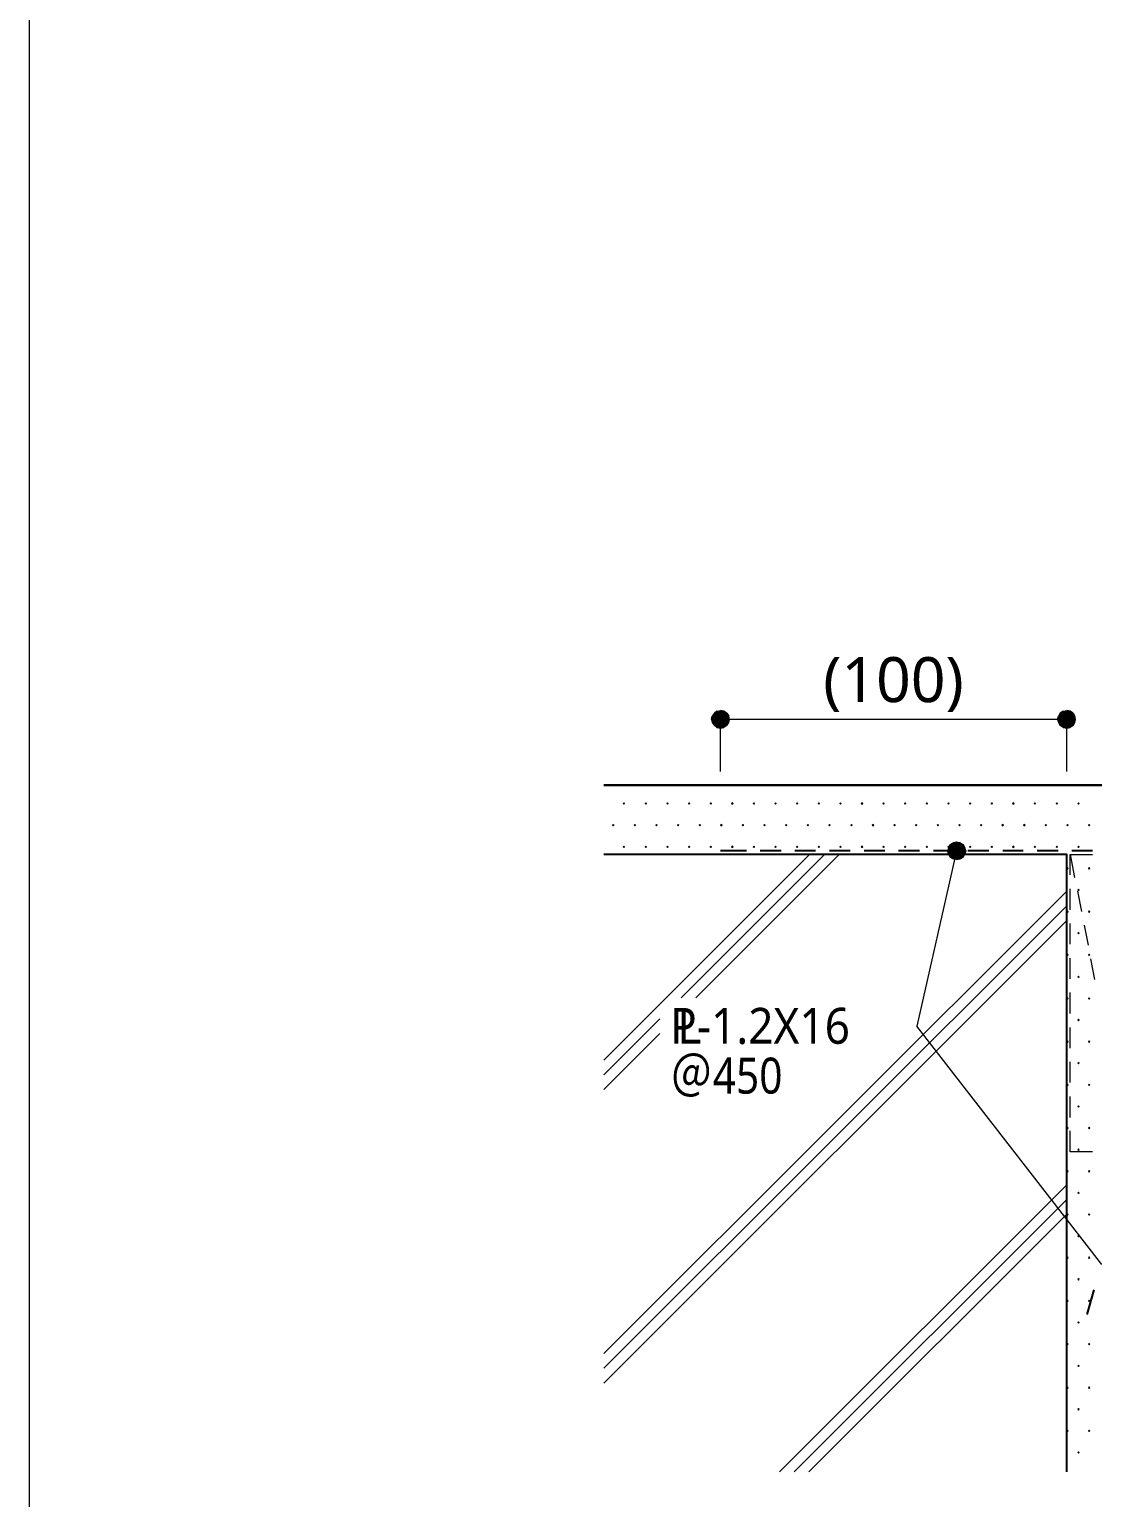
# Model space of a CAD drawing. Header units: millimetres. Extents: x 0 to 420, y 0 to 297.
# Drawn here: x 0.2 to 61.6, y 63.6 to 148.5 of the extents above; entities that cross this region are included whole.
import ezdxf
from ezdxf.enums import TextEntityAlignment as Align

# ---------------------------------------------------------------- set-up
doc = ezdxf.new("R2010")
doc.units = ezdxf.units.MM
doc.styles.add('kst32b', font='NotoSansJP-Variable.ttf')

msp = doc.modelspace()

# ---------------------------------------------------------------- hatches: boundary and pattern name
h = msp.add_hatch(color=7)
h.paths.add_polyline_path([(39.772, 108.966), (39.645, 108.797), (40.132, 108.606), (39.772, 108.966)])
h.paths.add_polyline_path([(39.645, 108.797), (40.132, 108.606), (39.603, 108.606), (39.645, 108.797)])
h.paths.add_polyline_path([(40.132, 108.606), (39.603, 108.606), (39.645, 108.416), (40.132, 108.606)])
h = msp.add_hatch(color=7)
h.paths.add_polyline_path([(40.323, 109.072), (40.132, 109.114), (40.132, 108.606), (40.323, 109.072)])
h.paths.add_polyline_path([(40.132, 109.114), (40.132, 108.606), (39.92, 109.072), (40.132, 109.114)])
h.paths.add_polyline_path([(40.132, 108.606), (39.92, 109.072), (39.772, 108.966), (40.132, 108.606)])
h = msp.add_hatch(color=7)
h.paths.add_polyline_path([(40.64, 108.606), (40.598, 108.797), (40.132, 108.606), (40.64, 108.606)])
h.paths.add_polyline_path([(40.598, 108.797), (40.132, 108.606), (40.492, 108.966), (40.598, 108.797)])
h.paths.add_polyline_path([(40.132, 108.606), (40.492, 108.966), (40.323, 109.072), (40.132, 108.606)])
h = msp.add_hatch(color=7)
h.paths.add_polyline_path([(59.754, 108.966), (59.648, 108.797), (60.135, 108.606), (59.754, 108.966)])
h.paths.add_polyline_path([(59.648, 108.797), (60.135, 108.606), (59.605, 108.606), (59.648, 108.797)])
h.paths.add_polyline_path([(60.135, 108.606), (59.605, 108.606), (59.648, 108.416), (60.135, 108.606)])
h = msp.add_hatch(color=7)
h.paths.add_polyline_path([(60.325, 109.072), (60.135, 109.114), (60.135, 108.606), (60.325, 109.072)])
h.paths.add_polyline_path([(60.135, 109.114), (60.135, 108.606), (59.923, 109.072), (60.135, 109.114)])
h.paths.add_polyline_path([(60.135, 108.606), (59.923, 109.072), (59.754, 108.966), (60.135, 108.606)])
h = msp.add_hatch(color=7)
h.paths.add_polyline_path([(60.643, 108.606), (60.6, 108.797), (60.135, 108.606), (60.643, 108.606)])
h.paths.add_polyline_path([(60.6, 108.797), (60.135, 108.606), (60.494, 108.966), (60.6, 108.797)])
h.paths.add_polyline_path([(60.135, 108.606), (60.494, 108.966), (60.325, 109.072), (60.135, 108.606)])
h = msp.add_hatch(color=7)
h.paths.add_polyline_path([(39.645, 108.416), (39.772, 108.246), (40.132, 108.606), (39.645, 108.416)])
h.paths.add_polyline_path([(39.772, 108.246), (40.132, 108.606), (39.92, 108.14), (39.772, 108.246)])
h.paths.add_polyline_path([(40.132, 108.606), (39.92, 108.14), (40.132, 108.098), (40.132, 108.606)])
h = msp.add_hatch(color=7)
h.paths.add_polyline_path([(40.132, 108.098), (40.323, 108.14), (40.132, 108.606), (40.132, 108.098)])
h.paths.add_polyline_path([(40.323, 108.14), (40.132, 108.606), (40.492, 108.246), (40.323, 108.14)])
h.paths.add_polyline_path([(40.132, 108.606), (40.492, 108.246), (40.598, 108.416), (40.132, 108.606)])
for points in [[(40.598, 108.416), (40.64, 108.606), (40.132, 108.606), (40.598, 108.416)], [(60.6, 108.416), (60.643, 108.606), (60.135, 108.606), (60.6, 108.416)], [(34.544, 103.78), (34.523, 103.759), (34.502, 103.738), (34.523, 103.717), (34.544, 103.696), (34.565, 103.717), (34.586, 103.738), (34.565, 103.759), (34.544, 103.78)], [(35.814, 103.78), (35.793, 103.759), (35.772, 103.738), (35.793, 103.717), (35.814, 103.696), (35.835, 103.717), (35.856, 103.738), (35.835, 103.759), (35.814, 103.78)], [(37.063, 103.78), (37.042, 103.759), (37.021, 103.738), (37.042, 103.717), (37.063, 103.696), (37.084, 103.717), (37.105, 103.738), (37.084, 103.759), (37.063, 103.78)], [(38.312, 103.78), (38.291, 103.759), (38.269, 103.738), (38.291, 103.717), (38.312, 103.696), (38.333, 103.717), (38.354, 103.738), (38.333, 103.759), (38.312, 103.78)], [(39.561, 103.78), (39.539, 103.759), (39.518, 103.738), (39.539, 103.717), (39.561, 103.696), (39.582, 103.717), (39.603, 103.738), (39.582, 103.759), (39.561, 103.78)], [(40.809, 103.78), (40.788, 103.759), (40.767, 103.738), (40.788, 103.717), (40.809, 103.696), (40.83, 103.717), (40.852, 103.738), (40.83, 103.759), (40.809, 103.78)], [(42.058, 103.78), (42.037, 103.759), (42.016, 103.738), (42.037, 103.717), (42.058, 103.696), (42.079, 103.717), (42.1, 103.738), (42.079, 103.759), (42.058, 103.78)], [(43.307, 103.78), (43.286, 103.759), (43.265, 103.738), (43.286, 103.717), (43.307, 103.696), (43.328, 103.717), (43.349, 103.738), (43.328, 103.759), (43.307, 103.78)], [(44.556, 103.78), (44.535, 103.759), (44.514, 103.738), (44.535, 103.717), (44.556, 103.696), (44.577, 103.717), (44.598, 103.738), (44.577, 103.759), (44.556, 103.78)], [(45.805, 103.78), (45.784, 103.759), (45.762, 103.738), (45.784, 103.717), (45.805, 103.696), (45.826, 103.717), (45.847, 103.738), (45.826, 103.759), (45.805, 103.78)], [(47.054, 103.78), (47.032, 103.759), (47.011, 103.738), (47.032, 103.717), (47.054, 103.696), (47.075, 103.717), (47.096, 103.738), (47.075, 103.759), (47.054, 103.78)], [(48.302, 103.78), (48.281, 103.759), (48.26, 103.738), (48.281, 103.717), (48.302, 103.696), (48.323, 103.717), (48.345, 103.738), (48.323, 103.759), (48.302, 103.78)], [(49.551, 103.78), (49.53, 103.759), (49.509, 103.738), (49.53, 103.717), (49.551, 103.696), (49.572, 103.717), (49.594, 103.738), (49.572, 103.759), (49.551, 103.78)], [(50.8, 103.78), (50.779, 103.759), (50.758, 103.738), (50.779, 103.717), (50.8, 103.696), (50.821, 103.717), (50.842, 103.738), (50.821, 103.759), (50.8, 103.78)], [(52.049, 103.78), (52.028, 103.759), (52.007, 103.738), (52.028, 103.717), (52.049, 103.696), (52.07, 103.717), (52.091, 103.738), (52.07, 103.759), (52.049, 103.78)], [(53.298, 103.78), (53.277, 103.759), (53.255, 103.738), (53.277, 103.717), (53.298, 103.696), (53.319, 103.717), (53.34, 103.738), (53.319, 103.759), (53.298, 103.78)], [(54.546, 103.78), (54.525, 103.759), (54.504, 103.738), (54.525, 103.717), (54.546, 103.696), (54.568, 103.717), (54.589, 103.738), (54.568, 103.759), (54.546, 103.78)], [(55.795, 103.78), (55.774, 103.759), (55.753, 103.738), (55.774, 103.717), (55.795, 103.696), (55.816, 103.717), (55.838, 103.738), (55.816, 103.759), (55.795, 103.78)], [(57.044, 103.78), (57.023, 103.759), (57.002, 103.738), (57.023, 103.717), (57.044, 103.696), (57.065, 103.717), (57.087, 103.738), (57.065, 103.759), (57.044, 103.78)], [(58.293, 103.78), (58.272, 103.759), (58.251, 103.738), (58.272, 103.717), (58.293, 103.696), (58.314, 103.717), (58.335, 103.738), (58.314, 103.759), (58.293, 103.78)], [(59.563, 103.78), (59.542, 103.759), (59.521, 103.738), (59.542, 103.717), (59.563, 103.696), (59.584, 103.717), (59.605, 103.738), (59.584, 103.759), (59.563, 103.78)], [(60.812, 103.78), (60.791, 103.759), (60.77, 103.738), (60.791, 103.717), (60.812, 103.696), (60.833, 103.717), (60.854, 103.738), (60.833, 103.759), (60.812, 103.78)], [(33.93, 102.531), (33.909, 102.51), (33.888, 102.489), (33.909, 102.468), (33.93, 102.447), (33.951, 102.468), (33.973, 102.489), (33.951, 102.51), (33.93, 102.531)], [(35.179, 102.531), (35.158, 102.51), (35.137, 102.489), (35.158, 102.468), (35.179, 102.447), (35.2, 102.468), (35.221, 102.489), (35.2, 102.51), (35.179, 102.531)], [(36.428, 102.531), (36.407, 102.51), (36.386, 102.489), (36.407, 102.468), (36.428, 102.447), (36.449, 102.468), (36.47, 102.489), (36.449, 102.51), (36.428, 102.531)], [(37.677, 102.531), (37.655, 102.51), (37.634, 102.489), (37.655, 102.468), (37.677, 102.447), (37.698, 102.468), (37.719, 102.489), (37.698, 102.51), (37.677, 102.531)], [(38.925, 102.531), (38.904, 102.51), (38.883, 102.489), (38.904, 102.468), (38.925, 102.447), (38.947, 102.468), (38.968, 102.489), (38.947, 102.51), (38.925, 102.531)], [(40.174, 102.531), (40.153, 102.51), (40.132, 102.489), (40.153, 102.468), (40.174, 102.447), (40.196, 102.468), (40.217, 102.489), (40.196, 102.51), (40.174, 102.531)], [(41.423, 102.531), (41.402, 102.51), (41.381, 102.489), (41.402, 102.468), (41.423, 102.447), (41.444, 102.468), (41.466, 102.489), (41.444, 102.51), (41.423, 102.531)], [(42.672, 102.531), (42.651, 102.51), (42.63, 102.489), (42.651, 102.468), (42.672, 102.447), (42.693, 102.468), (42.714, 102.489), (42.693, 102.51), (42.672, 102.531)], [(43.921, 102.531), (43.9, 102.51), (43.879, 102.489), (43.9, 102.468), (43.921, 102.447), (43.942, 102.468), (43.963, 102.489), (43.942, 102.51), (43.921, 102.531)], [(45.17, 102.531), (45.148, 102.51), (45.127, 102.489), (45.148, 102.468), (45.17, 102.447), (45.191, 102.468), (45.212, 102.489), (45.191, 102.51), (45.17, 102.531)], [(46.419, 102.531), (46.397, 102.51), (46.376, 102.489), (46.397, 102.468), (46.419, 102.447), (46.44, 102.468), (46.461, 102.489), (46.44, 102.51), (46.419, 102.531)], [(47.689, 102.531), (47.667, 102.51), (47.646, 102.489), (47.667, 102.468), (47.689, 102.447), (47.71, 102.468), (47.731, 102.489), (47.71, 102.51), (47.689, 102.531)], [(48.937, 102.531), (48.916, 102.51), (48.895, 102.489), (48.916, 102.468), (48.937, 102.447), (48.959, 102.468), (48.98, 102.489), (48.959, 102.51), (48.937, 102.531)], [(50.186, 102.531), (50.165, 102.51), (50.144, 102.489), (50.165, 102.468), (50.186, 102.447), (50.207, 102.468), (50.229, 102.489), (50.207, 102.51), (50.186, 102.531)], [(51.435, 102.531), (51.414, 102.51), (51.393, 102.489), (51.414, 102.468), (51.435, 102.447), (51.456, 102.468), (51.477, 102.489), (51.456, 102.51), (51.435, 102.531)], [(52.684, 102.531), (52.663, 102.51), (52.641, 102.489), (52.663, 102.468), (52.684, 102.447), (52.705, 102.468), (52.726, 102.489), (52.705, 102.51), (52.684, 102.531)], [(53.933, 102.531), (53.912, 102.51), (53.89, 102.489), (53.912, 102.468), (53.933, 102.447), (53.954, 102.468), (53.975, 102.489), (53.954, 102.51), (53.933, 102.531)], [(55.182, 102.531), (55.16, 102.51), (55.139, 102.489), (55.16, 102.468), (55.182, 102.447), (55.203, 102.468), (55.224, 102.489), (55.203, 102.51), (55.182, 102.531)], [(56.43, 102.531), (56.409, 102.51), (56.388, 102.489), (56.409, 102.468), (56.43, 102.447), (56.452, 102.468), (56.473, 102.489), (56.452, 102.51), (56.43, 102.531)], [(57.679, 102.531), (57.658, 102.51), (57.637, 102.489), (57.658, 102.468), (57.679, 102.447), (57.7, 102.468), (57.721, 102.489), (57.7, 102.51), (57.679, 102.531)], [(58.928, 102.531), (58.907, 102.51), (58.886, 102.489), (58.907, 102.468), (58.928, 102.447), (58.949, 102.468), (58.97, 102.489), (58.949, 102.51), (58.928, 102.531)], [(60.177, 102.531), (60.156, 102.51), (60.135, 102.489), (60.156, 102.468), (60.177, 102.447), (60.198, 102.468), (60.219, 102.489), (60.198, 102.51), (60.177, 102.531)], [(61.426, 102.531), (61.404, 102.51), (61.383, 102.489), (61.404, 102.468), (61.426, 102.447), (61.447, 102.468), (61.468, 102.489), (61.447, 102.51), (61.426, 102.531)], [(34.544, 101.282), (34.523, 101.261), (34.502, 101.24), (34.523, 101.219), (34.544, 101.198), (34.565, 101.219), (34.586, 101.24), (34.565, 101.261), (34.544, 101.282)], [(35.814, 101.282), (35.793, 101.261), (35.772, 101.24), (35.793, 101.219), (35.814, 101.198), (35.835, 101.219), (35.856, 101.24), (35.835, 101.261), (35.814, 101.282)], [(37.063, 101.282), (37.042, 101.261), (37.021, 101.24), (37.042, 101.219), (37.063, 101.198), (37.084, 101.219), (37.105, 101.24), (37.084, 101.261), (37.063, 101.282)], [(38.312, 101.282), (38.291, 101.261), (38.269, 101.24), (38.291, 101.219), (38.312, 101.198), (38.333, 101.219), (38.354, 101.24), (38.333, 101.261), (38.312, 101.282)], [(39.561, 101.282), (39.539, 101.261), (39.518, 101.24), (39.539, 101.219), (39.561, 101.198), (39.582, 101.219), (39.603, 101.24), (39.582, 101.261), (39.561, 101.282)], [(40.809, 101.282), (40.788, 101.261), (40.767, 101.24), (40.788, 101.219), (40.809, 101.198), (40.83, 101.219), (40.852, 101.24), (40.83, 101.261), (40.809, 101.282)], [(42.058, 101.282), (42.037, 101.261), (42.016, 101.24), (42.037, 101.219), (42.058, 101.198), (42.079, 101.219), (42.1, 101.24), (42.079, 101.261), (42.058, 101.282)], [(43.307, 101.282), (43.286, 101.261), (43.265, 101.24), (43.286, 101.219), (43.307, 101.198), (43.328, 101.219), (43.349, 101.24), (43.328, 101.261), (43.307, 101.282)], [(44.556, 101.282), (44.535, 101.261), (44.514, 101.24), (44.535, 101.219), (44.556, 101.198), (44.577, 101.219), (44.598, 101.24), (44.577, 101.261), (44.556, 101.282)], [(45.805, 101.282), (45.784, 101.261), (45.762, 101.24), (45.784, 101.219), (45.805, 101.198), (45.826, 101.219), (45.847, 101.24), (45.826, 101.261), (45.805, 101.282)], [(47.054, 101.282), (47.032, 101.261), (47.011, 101.24), (47.032, 101.219), (47.054, 101.198), (47.075, 101.219), (47.096, 101.24), (47.075, 101.261), (47.054, 101.282)], [(48.302, 101.282), (48.281, 101.261), (48.26, 101.24), (48.281, 101.219), (48.302, 101.198), (48.323, 101.219), (48.345, 101.24), (48.323, 101.261), (48.302, 101.282)], [(49.551, 101.282), (49.53, 101.261), (49.509, 101.24), (49.53, 101.219), (49.551, 101.198), (49.572, 101.219), (49.594, 101.24), (49.572, 101.261), (49.551, 101.282)], [(50.8, 101.282), (50.779, 101.261), (50.758, 101.24), (50.779, 101.219), (50.8, 101.198), (50.821, 101.219), (50.842, 101.24), (50.821, 101.261), (50.8, 101.282)], [(52.049, 101.282), (52.028, 101.261), (52.007, 101.24), (52.028, 101.219), (52.049, 101.198), (52.07, 101.219), (52.091, 101.24), (52.07, 101.261), (52.049, 101.282)], [(53.298, 101.282), (53.277, 101.261), (53.255, 101.24), (53.277, 101.219), (53.298, 101.198), (53.319, 101.219), (53.34, 101.24), (53.319, 101.261), (53.298, 101.282)], [(53.975, 100.542), (54.144, 100.647), (53.763, 101.007), (53.975, 100.542)], [(54.546, 101.282), (54.525, 101.261), (54.504, 101.24), (54.525, 101.219), (54.546, 101.198), (54.568, 101.219), (54.589, 101.24), (54.568, 101.261), (54.546, 101.282)], [(55.795, 101.282), (55.774, 101.261), (55.753, 101.24), (55.774, 101.219), (55.795, 101.198), (55.816, 101.219), (55.838, 101.24), (55.816, 101.261), (55.795, 101.282)], [(57.044, 101.282), (57.023, 101.261), (57.002, 101.24), (57.023, 101.219), (57.044, 101.198), (57.065, 101.219), (57.087, 101.24), (57.065, 101.261), (57.044, 101.282)], [(58.293, 101.282), (58.272, 101.261), (58.251, 101.24), (58.272, 101.219), (58.293, 101.198), (58.314, 101.219), (58.335, 101.24), (58.314, 101.261), (58.293, 101.282)], [(59.563, 101.282), (59.542, 101.261), (59.521, 101.24), (59.542, 101.219), (59.563, 101.198), (59.584, 101.219), (59.605, 101.24), (59.584, 101.261), (59.563, 101.282)], [(60.812, 101.282), (60.791, 101.261), (60.77, 101.24), (60.791, 101.219), (60.812, 101.198), (60.833, 101.219), (60.854, 101.24), (60.833, 101.261), (60.812, 101.282)], [(60.177, 100.034), (60.156, 100.012), (60.135, 99.991), (60.156, 99.97), (60.177, 99.949), (60.198, 99.97), (60.219, 99.991), (60.198, 100.012), (60.177, 100.034)], [(61.426, 100.034), (61.404, 100.012), (61.383, 99.991), (61.404, 99.97), (61.426, 99.949), (61.447, 99.97), (61.468, 99.991), (61.447, 100.012), (61.426, 100.034)], [(60.812, 98.785), (60.791, 98.764), (60.77, 98.743), (60.791, 98.721), (60.812, 98.7), (60.833, 98.721), (60.854, 98.743), (60.833, 98.764), (60.812, 98.785)], [(60.177, 97.536), (60.156, 97.515), (60.135, 97.494), (60.156, 97.472), (60.177, 97.451), (60.198, 97.472), (60.219, 97.494), (60.198, 97.515), (60.177, 97.536)], [(61.426, 97.536), (61.404, 97.515), (61.383, 97.494), (61.404, 97.472), (61.426, 97.451), (61.447, 97.472), (61.468, 97.494), (61.447, 97.515), (61.426, 97.536)], [(60.812, 96.287), (60.791, 96.266), (60.77, 96.245), (60.791, 96.224), (60.812, 96.202), (60.833, 96.224), (60.854, 96.245), (60.833, 96.266), (60.812, 96.287)], [(60.177, 95.038), (60.156, 95.017), (60.135, 94.996), (60.156, 94.975), (60.177, 94.954), (60.198, 94.975), (60.219, 94.996), (60.198, 95.017), (60.177, 95.038)], [(61.426, 95.038), (61.404, 95.017), (61.383, 94.996), (61.404, 94.975), (61.426, 94.954), (61.447, 94.975), (61.468, 94.996), (61.447, 95.017), (61.426, 95.038)], [(60.812, 93.768), (60.791, 93.747), (60.77, 93.726), (60.791, 93.705), (60.812, 93.684), (60.833, 93.705), (60.854, 93.726), (60.833, 93.747), (60.812, 93.768)], [(60.177, 92.52), (60.156, 92.498), (60.135, 92.477), (60.156, 92.456), (60.177, 92.435), (60.198, 92.456), (60.219, 92.477), (60.198, 92.498), (60.177, 92.52)], [(61.426, 92.52), (61.404, 92.498), (61.383, 92.477), (61.404, 92.456), (61.426, 92.435), (61.447, 92.456), (61.468, 92.477), (61.447, 92.498), (61.426, 92.52)], [(60.812, 91.271), (60.791, 91.25), (60.77, 91.228), (60.791, 91.207), (60.812, 91.186), (60.833, 91.207), (60.854, 91.228), (60.833, 91.25), (60.812, 91.271)], [(60.177, 90.022), (60.156, 90.001), (60.135, 89.979), (60.156, 89.958), (60.177, 89.937), (60.198, 89.958), (60.219, 89.979), (60.198, 90.001), (60.177, 90.022)], [(61.426, 90.022), (61.404, 90.001), (61.383, 89.979), (61.404, 89.958), (61.426, 89.937), (61.447, 89.958), (61.468, 89.979), (61.447, 90.001), (61.426, 90.022)], [(60.812, 88.773), (60.791, 88.752), (60.77, 88.731), (60.791, 88.709), (60.812, 88.688), (60.833, 88.709), (60.854, 88.731), (60.833, 88.752), (60.812, 88.773)], [(60.177, 87.524), (60.156, 87.503), (60.135, 87.482), (60.156, 87.461), (60.177, 87.439), (60.198, 87.461), (60.219, 87.482), (60.198, 87.503), (60.177, 87.524)], [(61.426, 87.524), (61.404, 87.503), (61.383, 87.482), (61.404, 87.461), (61.426, 87.439), (61.447, 87.461), (61.468, 87.482), (61.447, 87.503), (61.426, 87.524)], [(60.812, 86.275), (60.791, 86.254), (60.77, 86.233), (60.791, 86.212), (60.812, 86.191), (60.833, 86.212), (60.854, 86.233), (60.833, 86.254), (60.812, 86.275)], [(60.177, 85.027), (60.156, 85.005), (60.135, 84.984), (60.156, 84.963), (60.177, 84.942), (60.198, 84.963), (60.219, 84.984), (60.198, 85.005), (60.177, 85.027)], [(61.426, 85.027), (61.404, 85.005), (61.383, 84.984), (61.404, 84.963), (61.426, 84.942), (61.447, 84.963), (61.468, 84.984), (61.447, 85.005), (61.426, 85.027)], [(60.812, 83.778), (60.791, 83.756), (60.77, 83.735), (60.791, 83.714), (60.812, 83.693), (60.833, 83.714), (60.854, 83.735), (60.833, 83.756), (60.812, 83.778)], [(60.177, 82.529), (60.156, 82.508), (60.135, 82.487), (60.156, 82.465), (60.177, 82.444), (60.198, 82.465), (60.219, 82.487), (60.198, 82.508), (60.177, 82.529)], [(61.426, 82.529), (61.404, 82.508), (61.383, 82.487), (61.404, 82.465), (61.426, 82.444), (61.447, 82.465), (61.468, 82.487), (61.447, 82.508), (61.426, 82.529)], [(60.812, 81.28), (60.791, 81.259), (60.77, 81.238), (60.791, 81.216), (60.812, 81.195), (60.833, 81.216), (60.854, 81.238), (60.833, 81.259), (60.812, 81.28)], [(60.177, 80.031), (60.156, 80.01), (60.135, 79.989), (60.156, 79.968), (60.177, 79.946), (60.198, 79.968), (60.219, 79.989), (60.198, 80.01), (60.177, 80.031)], [(61.426, 80.031), (61.404, 80.01), (61.383, 79.989), (61.404, 79.968), (61.426, 79.946), (61.447, 79.968), (61.468, 79.989), (61.447, 80.01), (61.426, 80.031)], [(60.812, 78.782), (60.791, 78.761), (60.77, 78.74), (60.791, 78.719), (60.812, 78.698), (60.833, 78.719), (60.854, 78.74), (60.833, 78.761), (60.812, 78.782)], [(60.177, 77.534), (60.156, 77.512), (60.135, 77.491), (60.156, 77.47), (60.177, 77.449), (60.198, 77.47), (60.219, 77.491), (60.198, 77.512), (60.177, 77.534)], [(61.426, 77.534), (61.404, 77.512), (61.383, 77.491), (61.404, 77.47), (61.426, 77.449), (61.447, 77.47), (61.468, 77.491), (61.447, 77.512), (61.426, 77.534)], [(60.812, 76.285), (60.791, 76.263), (60.77, 76.242), (60.791, 76.221), (60.812, 76.2), (60.833, 76.221), (60.854, 76.242), (60.833, 76.263), (60.812, 76.285)], [(60.177, 75.036), (60.156, 75.015), (60.135, 74.994), (60.156, 74.972), (60.177, 74.951), (60.198, 74.972), (60.219, 74.994), (60.198, 75.015), (60.177, 75.036)], [(61.426, 75.036), (61.404, 75.015), (61.383, 74.994), (61.404, 74.972), (61.426, 74.951), (61.447, 74.972), (61.468, 74.994), (61.447, 75.015), (61.426, 75.036)], [(60.812, 73.787), (60.791, 73.766), (60.77, 73.745), (60.791, 73.723), (60.812, 73.702), (60.833, 73.723), (60.854, 73.745), (60.833, 73.766), (60.812, 73.787)], [(60.177, 72.538), (60.156, 72.517), (60.135, 72.496), (60.156, 72.475), (60.177, 72.454), (60.198, 72.475), (60.219, 72.496), (60.198, 72.517), (60.177, 72.538)], [(61.426, 72.538), (61.404, 72.517), (61.383, 72.496), (61.404, 72.475), (61.426, 72.454), (61.447, 72.475), (61.468, 72.496), (61.447, 72.517), (61.426, 72.538)], [(60.812, 71.289), (60.791, 71.268), (60.77, 71.247), (60.791, 71.226), (60.812, 71.205), (60.833, 71.226), (60.854, 71.247), (60.833, 71.268), (60.812, 71.289)], [(60.177, 70.019), (60.156, 69.998), (60.135, 69.977), (60.156, 69.956), (60.177, 69.935), (60.198, 69.956), (60.219, 69.977), (60.198, 69.998), (60.177, 70.019)], [(61.426, 70.019), (61.404, 69.998), (61.383, 69.977), (61.404, 69.956), (61.426, 69.935), (61.447, 69.956), (61.468, 69.977), (61.447, 69.998), (61.426, 70.019)], [(60.812, 68.771), (60.791, 68.749), (60.77, 68.728), (60.791, 68.707), (60.812, 68.686), (60.833, 68.707), (60.854, 68.728), (60.833, 68.749), (60.812, 68.771)], [(60.177, 67.522), (60.156, 67.5), (60.135, 67.479), (60.156, 67.458), (60.177, 67.437), (60.198, 67.458), (60.219, 67.479), (60.198, 67.5), (60.177, 67.522)], [(61.426, 67.522), (61.404, 67.5), (61.383, 67.479), (61.404, 67.458), (61.426, 67.437), (61.447, 67.458), (61.468, 67.479), (61.447, 67.5), (61.426, 67.522)], [(60.812, 66.273), (60.791, 66.252), (60.77, 66.23), (60.791, 66.209), (60.812, 66.188), (60.833, 66.209), (60.854, 66.23), (60.833, 66.252), (60.812, 66.273)]]:
    msp.add_hatch(color=7).paths.add_polyline_path(points)
h = msp.add_hatch(color=7)
h.paths.add_polyline_path([(59.648, 108.416), (59.754, 108.246), (60.135, 108.606), (59.648, 108.416)])
h.paths.add_polyline_path([(59.754, 108.246), (60.135, 108.606), (59.923, 108.14), (59.754, 108.246)])
h.paths.add_polyline_path([(60.135, 108.606), (59.923, 108.14), (60.135, 108.098), (60.135, 108.606)])
h = msp.add_hatch(color=7)
h.paths.add_polyline_path([(60.135, 108.098), (60.325, 108.14), (60.135, 108.606), (60.135, 108.098)])
h.paths.add_polyline_path([(60.325, 108.14), (60.135, 108.606), (60.494, 108.246), (60.325, 108.14)])
h.paths.add_polyline_path([(60.135, 108.606), (60.494, 108.246), (60.6, 108.416), (60.135, 108.606)])
h = msp.add_hatch(color=7)
h.paths.add_polyline_path([(53.298, 101.198), (53.255, 101.007), (53.763, 101.007), (53.298, 101.198)])
h.paths.add_polyline_path([(53.255, 101.007), (53.763, 101.007), (53.298, 100.817), (53.255, 101.007)])
h.paths.add_polyline_path([(53.763, 101.007), (53.298, 100.817), (53.404, 100.647), (53.763, 101.007)])
h = msp.add_hatch(color=7)
h.paths.add_polyline_path([(53.763, 101.515), (53.573, 101.473), (53.763, 101.007), (53.763, 101.515)])
h.paths.add_polyline_path([(53.573, 101.473), (53.763, 101.007), (53.404, 101.367), (53.573, 101.473)])
h.paths.add_polyline_path([(53.763, 101.007), (53.404, 101.367), (53.298, 101.198), (53.763, 101.007)])
h = msp.add_hatch(color=7)
h.paths.add_polyline_path([(53.404, 100.647), (53.573, 100.542), (53.763, 101.007), (53.404, 100.647)])
h.paths.add_polyline_path([(53.573, 100.542), (53.763, 101.007), (53.763, 100.499), (53.573, 100.542)])
h.paths.add_polyline_path([(53.763, 101.007), (53.763, 100.499), (53.975, 100.542), (53.763, 101.007)])
h = msp.add_hatch(color=7)
h.paths.add_polyline_path([(54.25, 101.198), (54.144, 101.367), (53.763, 101.007), (54.25, 101.198)])
h.paths.add_polyline_path([(54.144, 101.367), (53.763, 101.007), (53.975, 101.473), (54.144, 101.367)])
h.paths.add_polyline_path([(53.763, 101.007), (53.975, 101.473), (53.763, 101.515), (53.763, 101.007)])
h = msp.add_hatch(color=7)
h.paths.add_polyline_path([(54.144, 100.647), (54.25, 100.817), (53.763, 101.007), (54.144, 100.647)])
h.paths.add_polyline_path([(54.25, 100.817), (53.763, 101.007), (54.293, 101.007), (54.25, 100.817)])
h.paths.add_polyline_path([(53.763, 101.007), (54.293, 101.007), (54.25, 101.198), (53.763, 101.007)])

# ---------------------------------------------------------------- linework, layer by layer
at = {"lineweight": 13}
msp.add_lwpolyline([(0.191, 0), (0.191, 296.968), (420.158, 296.968), (420.158, 0)], close=True, dxfattribs=at)
at = {"lineweight": 0}
for points in [[(39.645, 108.797), (40.132, 108.606), (39.603, 108.606)], [(39.772, 108.966), (39.645, 108.797), (40.132, 108.606)], [(40.132, 108.606), (39.92, 109.072), (39.772, 108.966)], [(40.132, 109.114), (40.132, 108.606), (39.92, 109.072)], [(40.323, 109.072), (40.132, 109.114), (40.132, 108.606)], [(40.132, 108.606), (40.492, 108.966), (40.323, 109.072)], [(40.598, 108.797), (40.132, 108.606), (40.492, 108.966)], [(40.64, 108.606), (40.598, 108.797), (40.132, 108.606)], [(59.648, 108.797), (60.135, 108.606), (59.605, 108.606)], [(59.754, 108.966), (59.648, 108.797), (60.135, 108.606)], [(60.135, 108.606), (59.923, 109.072), (59.754, 108.966)], [(60.135, 109.114), (60.135, 108.606), (59.923, 109.072)], [(60.325, 109.072), (60.135, 109.114), (60.135, 108.606)], [(60.135, 108.606), (60.494, 108.966), (60.325, 109.072)], [(60.6, 108.797), (60.135, 108.606), (60.494, 108.966)], [(60.643, 108.606), (60.6, 108.797), (60.135, 108.606)], [(40.132, 108.606), (39.603, 108.606), (39.645, 108.416)], [(39.645, 108.416), (39.772, 108.246), (40.132, 108.606)], [(39.772, 108.246), (40.132, 108.606), (39.92, 108.14)], [(40.132, 108.606), (39.92, 108.14), (40.132, 108.098)], [(40.132, 108.098), (40.323, 108.14), (40.132, 108.606)], [(40.323, 108.14), (40.132, 108.606), (40.492, 108.246)], [(40.132, 108.606), (40.492, 108.246), (40.598, 108.416)], [(40.598, 108.416), (40.64, 108.606), (40.132, 108.606)], [(60.135, 108.606), (59.605, 108.606), (59.648, 108.416)], [(59.648, 108.416), (59.754, 108.246), (60.135, 108.606)], [(59.754, 108.246), (60.135, 108.606), (59.923, 108.14)], [(60.135, 108.606), (59.923, 108.14), (60.135, 108.098)], [(60.135, 108.098), (60.325, 108.14), (60.135, 108.606)], [(60.325, 108.14), (60.135, 108.606), (60.494, 108.246)], [(60.135, 108.606), (60.494, 108.246), (60.6, 108.416)], [(60.6, 108.416), (60.643, 108.606), (60.135, 108.606)], [(34.544, 103.78), (34.523, 103.759), (34.502, 103.738), (34.523, 103.717), (34.544, 103.696), (34.565, 103.717), (34.586, 103.738), (34.565, 103.759)], [(35.814, 103.78), (35.793, 103.759), (35.772, 103.738), (35.793, 103.717), (35.814, 103.696), (35.835, 103.717), (35.856, 103.738), (35.835, 103.759)], [(37.063, 103.78), (37.042, 103.759), (37.021, 103.738), (37.042, 103.717), (37.063, 103.696), (37.084, 103.717), (37.105, 103.738), (37.084, 103.759)], [(38.312, 103.78), (38.291, 103.759), (38.269, 103.738), (38.291, 103.717), (38.312, 103.696), (38.333, 103.717), (38.354, 103.738), (38.333, 103.759)], [(39.561, 103.78), (39.539, 103.759), (39.518, 103.738), (39.539, 103.717), (39.561, 103.696), (39.582, 103.717), (39.603, 103.738), (39.582, 103.759)], [(40.809, 103.78), (40.788, 103.759), (40.767, 103.738), (40.788, 103.717), (40.809, 103.696), (40.83, 103.717), (40.852, 103.738), (40.83, 103.759)], [(42.058, 103.78), (42.037, 103.759), (42.016, 103.738), (42.037, 103.717), (42.058, 103.696), (42.079, 103.717), (42.1, 103.738), (42.079, 103.759)], [(43.307, 103.78), (43.286, 103.759), (43.265, 103.738), (43.286, 103.717), (43.307, 103.696), (43.328, 103.717), (43.349, 103.738), (43.328, 103.759)], [(44.556, 103.78), (44.535, 103.759), (44.514, 103.738), (44.535, 103.717), (44.556, 103.696), (44.577, 103.717), (44.598, 103.738), (44.577, 103.759)], [(45.805, 103.78), (45.784, 103.759), (45.762, 103.738), (45.784, 103.717), (45.805, 103.696), (45.826, 103.717), (45.847, 103.738), (45.826, 103.759)], [(47.054, 103.78), (47.032, 103.759), (47.011, 103.738), (47.032, 103.717), (47.054, 103.696), (47.075, 103.717), (47.096, 103.738), (47.075, 103.759)], [(48.302, 103.78), (48.281, 103.759), (48.26, 103.738), (48.281, 103.717), (48.302, 103.696), (48.323, 103.717), (48.345, 103.738), (48.323, 103.759)], [(49.551, 103.78), (49.53, 103.759), (49.509, 103.738), (49.53, 103.717), (49.551, 103.696), (49.572, 103.717), (49.594, 103.738), (49.572, 103.759)], [(50.8, 103.78), (50.779, 103.759), (50.758, 103.738), (50.779, 103.717), (50.8, 103.696), (50.821, 103.717), (50.842, 103.738), (50.821, 103.759)], [(52.049, 103.78), (52.028, 103.759), (52.007, 103.738), (52.028, 103.717), (52.049, 103.696), (52.07, 103.717), (52.091, 103.738), (52.07, 103.759)], [(53.298, 103.78), (53.277, 103.759), (53.255, 103.738), (53.277, 103.717), (53.298, 103.696), (53.319, 103.717), (53.34, 103.738), (53.319, 103.759)], [(54.546, 103.78), (54.525, 103.759), (54.504, 103.738), (54.525, 103.717), (54.546, 103.696), (54.568, 103.717), (54.589, 103.738), (54.568, 103.759)], [(55.795, 103.78), (55.774, 103.759), (55.753, 103.738), (55.774, 103.717), (55.795, 103.696), (55.816, 103.717), (55.838, 103.738), (55.816, 103.759)], [(57.044, 103.78), (57.023, 103.759), (57.002, 103.738), (57.023, 103.717), (57.044, 103.696), (57.065, 103.717), (57.087, 103.738), (57.065, 103.759)], [(58.293, 103.78), (58.272, 103.759), (58.251, 103.738), (58.272, 103.717), (58.293, 103.696), (58.314, 103.717), (58.335, 103.738), (58.314, 103.759)], [(59.563, 103.78), (59.542, 103.759), (59.521, 103.738), (59.542, 103.717), (59.563, 103.696), (59.584, 103.717), (59.605, 103.738), (59.584, 103.759)], [(60.812, 103.78), (60.791, 103.759), (60.77, 103.738), (60.791, 103.717), (60.812, 103.696), (60.833, 103.717), (60.854, 103.738), (60.833, 103.759)], [(33.93, 102.531), (33.909, 102.51), (33.888, 102.489), (33.909, 102.468), (33.93, 102.447), (33.951, 102.468), (33.973, 102.489), (33.951, 102.51)], [(35.179, 102.531), (35.158, 102.51), (35.137, 102.489), (35.158, 102.468), (35.179, 102.447), (35.2, 102.468), (35.221, 102.489), (35.2, 102.51)], [(36.428, 102.531), (36.407, 102.51), (36.386, 102.489), (36.407, 102.468), (36.428, 102.447), (36.449, 102.468), (36.47, 102.489), (36.449, 102.51)], [(37.677, 102.531), (37.655, 102.51), (37.634, 102.489), (37.655, 102.468), (37.677, 102.447), (37.698, 102.468), (37.719, 102.489), (37.698, 102.51)], [(38.925, 102.531), (38.904, 102.51), (38.883, 102.489), (38.904, 102.468), (38.925, 102.447), (38.947, 102.468), (38.968, 102.489), (38.947, 102.51)], [(40.174, 102.531), (40.153, 102.51), (40.132, 102.489), (40.153, 102.468), (40.174, 102.447), (40.196, 102.468), (40.217, 102.489), (40.196, 102.51)], [(41.423, 102.531), (41.402, 102.51), (41.381, 102.489), (41.402, 102.468), (41.423, 102.447), (41.444, 102.468), (41.466, 102.489), (41.444, 102.51)], [(42.672, 102.531), (42.651, 102.51), (42.63, 102.489), (42.651, 102.468), (42.672, 102.447), (42.693, 102.468), (42.714, 102.489), (42.693, 102.51)], [(43.921, 102.531), (43.9, 102.51), (43.879, 102.489), (43.9, 102.468), (43.921, 102.447), (43.942, 102.468), (43.963, 102.489), (43.942, 102.51)], [(45.17, 102.531), (45.148, 102.51), (45.127, 102.489), (45.148, 102.468), (45.17, 102.447), (45.191, 102.468), (45.212, 102.489), (45.191, 102.51)], [(46.419, 102.531), (46.397, 102.51), (46.376, 102.489), (46.397, 102.468), (46.419, 102.447), (46.44, 102.468), (46.461, 102.489), (46.44, 102.51)], [(47.689, 102.531), (47.667, 102.51), (47.646, 102.489), (47.667, 102.468), (47.689, 102.447), (47.71, 102.468), (47.731, 102.489), (47.71, 102.51)], [(48.937, 102.531), (48.916, 102.51), (48.895, 102.489), (48.916, 102.468), (48.937, 102.447), (48.959, 102.468), (48.98, 102.489), (48.959, 102.51)], [(50.186, 102.531), (50.165, 102.51), (50.144, 102.489), (50.165, 102.468), (50.186, 102.447), (50.207, 102.468), (50.229, 102.489), (50.207, 102.51)], [(51.435, 102.531), (51.414, 102.51), (51.393, 102.489), (51.414, 102.468), (51.435, 102.447), (51.456, 102.468), (51.477, 102.489), (51.456, 102.51)], [(52.684, 102.531), (52.663, 102.51), (52.641, 102.489), (52.663, 102.468), (52.684, 102.447), (52.705, 102.468), (52.726, 102.489), (52.705, 102.51)], [(53.933, 102.531), (53.912, 102.51), (53.89, 102.489), (53.912, 102.468), (53.933, 102.447), (53.954, 102.468), (53.975, 102.489), (53.954, 102.51)], [(55.182, 102.531), (55.16, 102.51), (55.139, 102.489), (55.16, 102.468), (55.182, 102.447), (55.203, 102.468), (55.224, 102.489), (55.203, 102.51)], [(56.43, 102.531), (56.409, 102.51), (56.388, 102.489), (56.409, 102.468), (56.43, 102.447), (56.452, 102.468), (56.473, 102.489), (56.452, 102.51)], [(57.679, 102.531), (57.658, 102.51), (57.637, 102.489), (57.658, 102.468), (57.679, 102.447), (57.7, 102.468), (57.721, 102.489), (57.7, 102.51)], [(58.928, 102.531), (58.907, 102.51), (58.886, 102.489), (58.907, 102.468), (58.928, 102.447), (58.949, 102.468), (58.97, 102.489), (58.949, 102.51)], [(60.177, 102.531), (60.156, 102.51), (60.135, 102.489), (60.156, 102.468), (60.177, 102.447), (60.198, 102.468), (60.219, 102.489), (60.198, 102.51)], [(61.426, 102.531), (61.404, 102.51), (61.383, 102.489), (61.404, 102.468), (61.426, 102.447), (61.447, 102.468), (61.468, 102.489), (61.447, 102.51)], [(34.544, 101.282), (34.523, 101.261), (34.502, 101.24), (34.523, 101.219), (34.544, 101.198), (34.565, 101.219), (34.586, 101.24), (34.565, 101.261)], [(35.814, 101.282), (35.793, 101.261), (35.772, 101.24), (35.793, 101.219), (35.814, 101.198), (35.835, 101.219), (35.856, 101.24), (35.835, 101.261)], [(37.063, 101.282), (37.042, 101.261), (37.021, 101.24), (37.042, 101.219), (37.063, 101.198), (37.084, 101.219), (37.105, 101.24), (37.084, 101.261)], [(38.312, 101.282), (38.291, 101.261), (38.269, 101.24), (38.291, 101.219), (38.312, 101.198), (38.333, 101.219), (38.354, 101.24), (38.333, 101.261)], [(39.561, 101.282), (39.539, 101.261), (39.518, 101.24), (39.539, 101.219), (39.561, 101.198), (39.582, 101.219), (39.603, 101.24), (39.582, 101.261)], [(40.809, 101.282), (40.788, 101.261), (40.767, 101.24), (40.788, 101.219), (40.809, 101.198), (40.83, 101.219), (40.852, 101.24), (40.83, 101.261)], [(42.058, 101.282), (42.037, 101.261), (42.016, 101.24), (42.037, 101.219), (42.058, 101.198), (42.079, 101.219), (42.1, 101.24), (42.079, 101.261)], [(43.307, 101.282), (43.286, 101.261), (43.265, 101.24), (43.286, 101.219), (43.307, 101.198), (43.328, 101.219), (43.349, 101.24), (43.328, 101.261)], [(44.556, 101.282), (44.535, 101.261), (44.514, 101.24), (44.535, 101.219), (44.556, 101.198), (44.577, 101.219), (44.598, 101.24), (44.577, 101.261)], [(45.805, 101.282), (45.784, 101.261), (45.762, 101.24), (45.784, 101.219), (45.805, 101.198), (45.826, 101.219), (45.847, 101.24), (45.826, 101.261)], [(47.054, 101.282), (47.032, 101.261), (47.011, 101.24), (47.032, 101.219), (47.054, 101.198), (47.075, 101.219), (47.096, 101.24), (47.075, 101.261)], [(48.302, 101.282), (48.281, 101.261), (48.26, 101.24), (48.281, 101.219), (48.302, 101.198), (48.323, 101.219), (48.345, 101.24), (48.323, 101.261)], [(49.551, 101.282), (49.53, 101.261), (49.509, 101.24), (49.53, 101.219), (49.551, 101.198), (49.572, 101.219), (49.594, 101.24), (49.572, 101.261)], [(50.8, 101.282), (50.779, 101.261), (50.758, 101.24), (50.779, 101.219), (50.8, 101.198), (50.821, 101.219), (50.842, 101.24), (50.821, 101.261)], [(52.049, 101.282), (52.028, 101.261), (52.007, 101.24), (52.028, 101.219), (52.049, 101.198), (52.07, 101.219), (52.091, 101.24), (52.07, 101.261)], [(53.298, 101.282), (53.277, 101.261), (53.255, 101.24), (53.277, 101.219), (53.298, 101.198), (53.319, 101.219), (53.34, 101.24), (53.319, 101.261)], [(53.298, 101.198), (53.255, 101.007), (53.763, 101.007)], [(53.255, 101.007), (53.763, 101.007), (53.298, 100.817)], [(53.763, 101.007), (53.404, 101.367), (53.298, 101.198)], [(53.763, 101.007), (53.298, 100.817), (53.404, 100.647)], [(53.573, 101.473), (53.763, 101.007), (53.404, 101.367)], [(53.404, 100.647), (53.573, 100.542), (53.763, 101.007)], [(53.763, 101.515), (53.573, 101.473), (53.763, 101.007)], [(53.573, 100.542), (53.763, 101.007), (53.763, 100.499)], [(53.763, 101.007), (53.975, 101.473), (53.763, 101.515)], [(54.144, 101.367), (53.763, 101.007), (53.975, 101.473)], [(54.25, 101.198), (54.144, 101.367), (53.763, 101.007)], [(53.763, 101.007), (54.293, 101.007), (54.25, 101.198)], [(54.144, 100.647), (54.25, 100.817), (53.763, 101.007)], [(54.25, 100.817), (53.763, 101.007), (54.293, 101.007)], [(53.763, 101.007), (53.763, 100.499), (53.975, 100.542)], [(53.975, 100.542), (54.144, 100.647), (53.763, 101.007)], [(54.546, 101.282), (54.525, 101.261), (54.504, 101.24), (54.525, 101.219), (54.546, 101.198), (54.568, 101.219), (54.589, 101.24), (54.568, 101.261)], [(55.795, 101.282), (55.774, 101.261), (55.753, 101.24), (55.774, 101.219), (55.795, 101.198), (55.816, 101.219), (55.838, 101.24), (55.816, 101.261)], [(57.044, 101.282), (57.023, 101.261), (57.002, 101.24), (57.023, 101.219), (57.044, 101.198), (57.065, 101.219), (57.087, 101.24), (57.065, 101.261)], [(58.293, 101.282), (58.272, 101.261), (58.251, 101.24), (58.272, 101.219), (58.293, 101.198), (58.314, 101.219), (58.335, 101.24), (58.314, 101.261)], [(59.563, 101.282), (59.542, 101.261), (59.521, 101.24), (59.542, 101.219), (59.563, 101.198), (59.584, 101.219), (59.605, 101.24), (59.584, 101.261)], [(60.812, 101.282), (60.791, 101.261), (60.77, 101.24), (60.791, 101.219), (60.812, 101.198), (60.833, 101.219), (60.854, 101.24), (60.833, 101.261)], [(60.177, 100.034), (60.156, 100.012), (60.135, 99.991), (60.156, 99.97), (60.177, 99.949), (60.198, 99.97), (60.219, 99.991), (60.198, 100.012)], [(61.426, 100.034), (61.404, 100.012), (61.383, 99.991), (61.404, 99.97), (61.426, 99.949), (61.447, 99.97), (61.468, 99.991), (61.447, 100.012)], [(60.812, 98.785), (60.791, 98.764), (60.77, 98.743), (60.791, 98.721), (60.812, 98.7), (60.833, 98.721), (60.854, 98.743), (60.833, 98.764)], [(60.177, 97.536), (60.156, 97.515), (60.135, 97.494), (60.156, 97.472), (60.177, 97.451), (60.198, 97.472), (60.219, 97.494), (60.198, 97.515)], [(61.426, 97.536), (61.404, 97.515), (61.383, 97.494), (61.404, 97.472), (61.426, 97.451), (61.447, 97.472), (61.468, 97.494), (61.447, 97.515)], [(60.812, 96.287), (60.791, 96.266), (60.77, 96.245), (60.791, 96.224), (60.812, 96.202), (60.833, 96.224), (60.854, 96.245), (60.833, 96.266)], [(60.177, 95.038), (60.156, 95.017), (60.135, 94.996), (60.156, 94.975), (60.177, 94.954), (60.198, 94.975), (60.219, 94.996), (60.198, 95.017)], [(61.426, 95.038), (61.404, 95.017), (61.383, 94.996), (61.404, 94.975), (61.426, 94.954), (61.447, 94.975), (61.468, 94.996), (61.447, 95.017)], [(60.812, 93.768), (60.791, 93.747), (60.77, 93.726), (60.791, 93.705), (60.812, 93.684), (60.833, 93.705), (60.854, 93.726), (60.833, 93.747)], [(60.177, 92.52), (60.156, 92.498), (60.135, 92.477), (60.156, 92.456), (60.177, 92.435), (60.198, 92.456), (60.219, 92.477), (60.198, 92.498)], [(61.426, 92.52), (61.404, 92.498), (61.383, 92.477), (61.404, 92.456), (61.426, 92.435), (61.447, 92.456), (61.468, 92.477), (61.447, 92.498)], [(60.812, 91.271), (60.791, 91.25), (60.77, 91.228), (60.791, 91.207), (60.812, 91.186), (60.833, 91.207), (60.854, 91.228), (60.833, 91.25)], [(60.177, 90.022), (60.156, 90.001), (60.135, 89.979), (60.156, 89.958), (60.177, 89.937), (60.198, 89.958), (60.219, 89.979), (60.198, 90.001)], [(61.426, 90.022), (61.404, 90.001), (61.383, 89.979), (61.404, 89.958), (61.426, 89.937), (61.447, 89.958), (61.468, 89.979), (61.447, 90.001)], [(60.812, 88.773), (60.791, 88.752), (60.77, 88.731), (60.791, 88.709), (60.812, 88.688), (60.833, 88.709), (60.854, 88.731), (60.833, 88.752)], [(60.177, 87.524), (60.156, 87.503), (60.135, 87.482), (60.156, 87.461), (60.177, 87.439), (60.198, 87.461), (60.219, 87.482), (60.198, 87.503)], [(61.426, 87.524), (61.404, 87.503), (61.383, 87.482), (61.404, 87.461), (61.426, 87.439), (61.447, 87.461), (61.468, 87.482), (61.447, 87.503)], [(60.812, 86.275), (60.791, 86.254), (60.77, 86.233), (60.791, 86.212), (60.812, 86.191), (60.833, 86.212), (60.854, 86.233), (60.833, 86.254)], [(60.177, 85.027), (60.156, 85.005), (60.135, 84.984), (60.156, 84.963), (60.177, 84.942), (60.198, 84.963), (60.219, 84.984), (60.198, 85.005)], [(61.426, 85.027), (61.404, 85.005), (61.383, 84.984), (61.404, 84.963), (61.426, 84.942), (61.447, 84.963), (61.468, 84.984), (61.447, 85.005)], [(60.812, 83.778), (60.791, 83.756), (60.77, 83.735), (60.791, 83.714), (60.812, 83.693), (60.833, 83.714), (60.854, 83.735), (60.833, 83.756)], [(60.177, 82.529), (60.156, 82.508), (60.135, 82.487), (60.156, 82.465), (60.177, 82.444), (60.198, 82.465), (60.219, 82.487), (60.198, 82.508)], [(61.426, 82.529), (61.404, 82.508), (61.383, 82.487), (61.404, 82.465), (61.426, 82.444), (61.447, 82.465), (61.468, 82.487), (61.447, 82.508)], [(60.812, 81.28), (60.791, 81.259), (60.77, 81.238), (60.791, 81.216), (60.812, 81.195), (60.833, 81.216), (60.854, 81.238), (60.833, 81.259)], [(60.177, 80.031), (60.156, 80.01), (60.135, 79.989), (60.156, 79.968), (60.177, 79.946), (60.198, 79.968), (60.219, 79.989), (60.198, 80.01)], [(61.426, 80.031), (61.404, 80.01), (61.383, 79.989), (61.404, 79.968), (61.426, 79.946), (61.447, 79.968), (61.468, 79.989), (61.447, 80.01)], [(60.812, 78.782), (60.791, 78.761), (60.77, 78.74), (60.791, 78.719), (60.812, 78.698), (60.833, 78.719), (60.854, 78.74), (60.833, 78.761)], [(60.177, 77.534), (60.156, 77.512), (60.135, 77.491), (60.156, 77.47), (60.177, 77.449), (60.198, 77.47), (60.219, 77.491), (60.198, 77.512)], [(61.426, 77.534), (61.404, 77.512), (61.383, 77.491), (61.404, 77.47), (61.426, 77.449), (61.447, 77.47), (61.468, 77.491), (61.447, 77.512)], [(60.812, 76.285), (60.791, 76.263), (60.77, 76.242), (60.791, 76.221), (60.812, 76.2), (60.833, 76.221), (60.854, 76.242), (60.833, 76.263)], [(60.177, 75.036), (60.156, 75.015), (60.135, 74.994), (60.156, 74.972), (60.177, 74.951), (60.198, 74.972), (60.219, 74.994), (60.198, 75.015)], [(61.426, 75.036), (61.404, 75.015), (61.383, 74.994), (61.404, 74.972), (61.426, 74.951), (61.447, 74.972), (61.468, 74.994), (61.447, 75.015)], [(60.812, 73.787), (60.791, 73.766), (60.77, 73.745), (60.791, 73.723), (60.812, 73.702), (60.833, 73.723), (60.854, 73.745), (60.833, 73.766)], [(60.177, 72.538), (60.156, 72.517), (60.135, 72.496), (60.156, 72.475), (60.177, 72.454), (60.198, 72.475), (60.219, 72.496), (60.198, 72.517)], [(61.426, 72.538), (61.404, 72.517), (61.383, 72.496), (61.404, 72.475), (61.426, 72.454), (61.447, 72.475), (61.468, 72.496), (61.447, 72.517)], [(60.812, 71.289), (60.791, 71.268), (60.77, 71.247), (60.791, 71.226), (60.812, 71.205), (60.833, 71.226), (60.854, 71.247), (60.833, 71.268)], [(60.177, 70.019), (60.156, 69.998), (60.135, 69.977), (60.156, 69.956), (60.177, 69.935), (60.198, 69.956), (60.219, 69.977), (60.198, 69.998)], [(61.426, 70.019), (61.404, 69.998), (61.383, 69.977), (61.404, 69.956), (61.426, 69.935), (61.447, 69.956), (61.468, 69.977), (61.447, 69.998)], [(60.812, 68.771), (60.791, 68.749), (60.77, 68.728), (60.791, 68.707), (60.812, 68.686), (60.833, 68.707), (60.854, 68.728), (60.833, 68.749)], [(60.177, 67.522), (60.156, 67.5), (60.135, 67.479), (60.156, 67.458), (60.177, 67.437), (60.198, 67.458), (60.219, 67.479), (60.198, 67.5)], [(61.426, 67.522), (61.404, 67.5), (61.383, 67.479), (61.404, 67.458), (61.426, 67.437), (61.447, 67.458), (61.468, 67.479), (61.447, 67.5)], [(60.812, 66.273), (60.791, 66.252), (60.77, 66.23), (60.791, 66.209), (60.812, 66.188), (60.833, 66.209), (60.854, 66.23), (60.833, 66.252)]]:
    msp.add_lwpolyline(points, close=True, dxfattribs=at)
at = {"lineweight": 13}
for points in [[(60.135, 105.6), (60.135, 108.606), (40.132, 108.606)], [(40.132, 105.6), (40.132, 108.606)], [(53.763, 101.007), (51.477, 90.868)], [(45.275, 100.796), (33.38, 88.9)], [(46.143, 100.796), (37.846, 92.52)], [(46.99, 100.796), (38.693, 92.52)], [(60.325, 99.61), (60.325, 100.796), (60.579, 99.462)], [(60.325, 100.796), (61.616, 100.796)], [(60.135, 98.679), (33.38, 71.946)], [(60.325, 97.6), (60.325, 98.806)], [(60.748, 98.679), (60.981, 97.494)], [(60.135, 97.832), (33.38, 71.099)], [(60.135, 96.986), (33.38, 70.231)], [(60.325, 95.61), (60.325, 96.816)], [(61.129, 96.711), (61.362, 95.546)], [(60.325, 93.599), (60.325, 94.805)], [(61.51, 94.763), (61.743, 93.578)], [(60.325, 91.609), (60.325, 92.816)], [(36.618, 91.292), (33.38, 88.053)], [(62.167, 77.089), (51.477, 90.868)], [(60.325, 89.598), (60.325, 90.805)], [(36.618, 90.445), (33.38, 87.207)], [(60.325, 87.609), (60.325, 88.815)], [(60.325, 85.598), (60.325, 86.804)], [(60.325, 83.608), (60.325, 84.815)], [(61.616, 83.608), (60.325, 83.608)], [(60.135, 81.703), (43.54, 65.109)], [(60.135, 80.857), (44.387, 65.109)], [(60.135, 80.01), (45.233, 65.109)]]:
    msp.add_lwpolyline(points, dxfattribs=at)
at = {"lineweight": 30}
msp.add_lwpolyline([(33.38, 104.796), (66.125, 104.796)], dxfattribs=at)
at = {"lineweight": 25}
for points in [[(41.635, 101.007), (40.132, 101.007)], [(43.625, 101.007), (42.418, 101.007)], [(45.614, 101.007), (44.429, 101.007)], [(47.625, 101.007), (46.419, 101.007)], [(49.615, 101.007), (48.429, 101.007)], [(51.625, 101.007), (50.419, 101.007)], [(53.615, 101.007), (52.43, 101.007)], [(55.626, 101.007), (54.42, 101.007)], [(57.616, 101.007), (56.43, 101.007)], [(59.627, 101.007), (58.42, 101.007)], [(61.616, 101.007), (60.431, 101.007)], [(60.135, 65.109), (60.135, 100.796), (33.38, 100.796)], [(61.32, 74.21), (61.722, 75.629)]]:
    msp.add_lwpolyline(points, dxfattribs=at)

# ---------------------------------------------------------------- texts
at = {"style": 'kst32b'}
for s, height, p, p2 in [('(100)', 2.5989, (46.059, 109.601), (54.18, 109.601)), ('P-1.2X16', 2.0791, (37.211, 89.853), (47.606, 89.853)), ('＠450', 2.0791, (37.211, 86.974), (43.708, 86.974))]:
    msp.add_text(s, height=height, dxfattribs=at).set_placement(p, p2, align=Align.FIT)
msp.add_text('L', height=2.079, dxfattribs=at).set_placement((37.613, 89.853))

doc.saveas('drawing.dxf')
